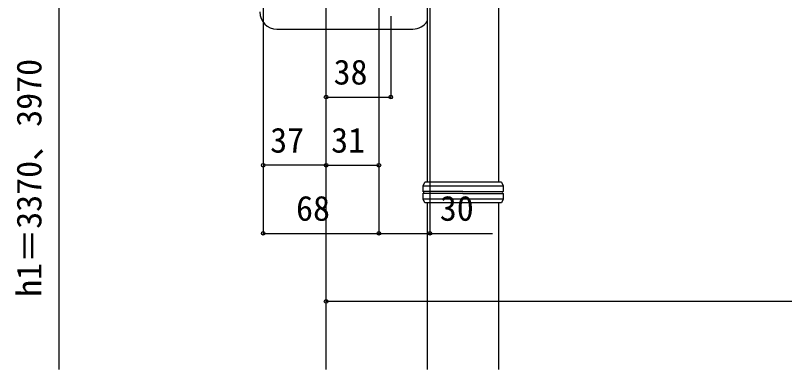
# Model space of a CAD drawing. Units: millimetres, scale not verified. Extents: x -875 to 875, y -1304 to 1297.
# Drawn here: x -600.9 to -148.8, y -100.2 to 107.8 of the extents above; entities that cross this region are included whole.
import ezdxf
from ezdxf.enums import TextEntityAlignment as Align

# ---------------------------------------------------------------- set-up
doc = ezdxf.new("R2010")
doc.units = ezdxf.units.MM
doc.header["$LTSCALE"] = 8
for name, color, linetype in [('0-5_YKK_12', 2, 'Continuous'), ('0-6_YKK_13', 4, 'Continuous'), ('0-8_YKK_D', 6, 'Continuous')]:
    doc.layers.add(name, color=color, linetype=linetype)
doc.styles.add('ＭＳ ゴシック', font='')
doc.styles.get('ＭＳ ゴシック').set_extended_font_data('MS Gothic')

msp = doc.modelspace()

# ---------------------------------------------------------------- linework, layer by layer
at = {"layer": '0-5_YKK_12'}
msp.add_line((-418.3, -100.2), (-418.3, 766.8), dxfattribs=at)
at = {"layer": '0-6_YKK_13'}
for p, q in [((-316.8, 9.8), (-316.8, 230.3)), ((-358.8, 9.8), (-358.8, 206.8)), ((-447.3, 99.8), (-367.3, 99.8)), ((-361.299, 7.8), (-360.299, 9.8)), ((-315.301, 9.8), (-360.299, 9.8)), ((-315.301, 9.8), (-314.301, 7.8)), ((-361.301, 7.8), (-337.952, 7.8)), ((-361.299, 4.277), (-361.299, 7.8)), ((-337.952, 7.8), (-314.301, 7.8)), ((-314.301, 7.8), (-314.301, 4.3)), ((-337.952, 4.3), (-361.299, 4.3)), ((-361.299, -0.2), (-361.299, 3.323)), ((-337.952, 3.3), (-361.299, 3.3)), ((-337.952, 4.3), (-314.301, 4.3)), ((-337.952, 3.3), (-314.301, 3.3)), ((-337.952, -0.2), (-361.301, -0.2)), ((-360.299, -2.2), (-361.299, -0.2)), ((-315.301, -2.2), (-360.299, -2.2)), ((-358.8, -100.2), (-358.8, -2.2)), ((-314.301, -0.2), (-337.952, -0.2)), ((-316.8, -100.2), (-316.8, -2.2))]:
    msp.add_line(p, q, dxfattribs=at)
msp.add_lwpolyline([(-314.301, 3.3), (-314.301, -0.2), (-315.301, -2.2)], dxfattribs=at)
for centre, radius, start, end in [((-447.3, 109.8), 10, 180, 270), ((-367.3, 109.8), 10, 270, 328.21167), ((-361.299, 3.8), 0.5, 270, 90), ((-314.299, 3.8), 0.5, 90.04073, 269.95927)]:
    msp.add_arc(centre, radius, start, end, dxfattribs=at)
at = {"layer": '0-8_YKK_D'}
for p, q in [((-357.3, 206.1), (-357.3, -21.2)), ((-575.5, 179.8), (-575.5, -100.2)), ((-455.3, 179.1), (-455.3, 18.8)), ((-455.3, 179.1), (-455.3, -21.2)), ((-387.3, 179.1), (-387.3, 18.8)), ((-387.3, 179.1), (-387.3, -21.2)), ((-380.3, 107.3), (-380.3, 58.8)), ((-418.3, 59.8), (-380.3, 59.8)), ((-418.3, 19.8), (-455.3, 19.8)), ((-418.3, 19.8), (-387.3, 19.8)), ((-455.3, -20.2), (-387.3, -20.2)), ((451.7, -60.2), (-418.3, -60.2))]:
    msp.add_line(p, q, dxfattribs=at)
msp.add_lwpolyline([(-387.3, -20.2), (-357.3, -20.2), (-320.409, -20.2)], dxfattribs=at)
for centre in [(-418.3, 59.8), (-380.3, 59.8), (-455.3, 19.8), (-418.3, 19.8), (-418.3, 19.8), (-387.3, 19.8), (-455.3, -20.2), (-387.3, -20.2), (-387.3, -20.2), (-357.3, -20.2), (-418.3, -60.2)]:
    msp.add_circle(centre, 1.075, dxfattribs=at)

# ---------------------------------------------------------------- texts
at = {"layer": '0-8_YKK_D', "style": 'ＭＳ ゴシック'}
for s, p in [('38', (-413.902, 62.8)), ('37', (-451.175, 22.8)), ('31', (-415.357, 22.8)), ('68', (-435.959, -17.2)), ('30', (-351.477, -17.2))]:
    msp.add_text(s, height=14.66, dxfattribs=at).set_placement(p, align=Align.BOTTOM_LEFT)
msp.add_text('h1＝3370、3970', height=14.66, rotation=90, dxfattribs=at).set_placement((-581.227, -57.473), align=Align.BOTTOM_LEFT)

doc.saveas('drawing.dxf')
